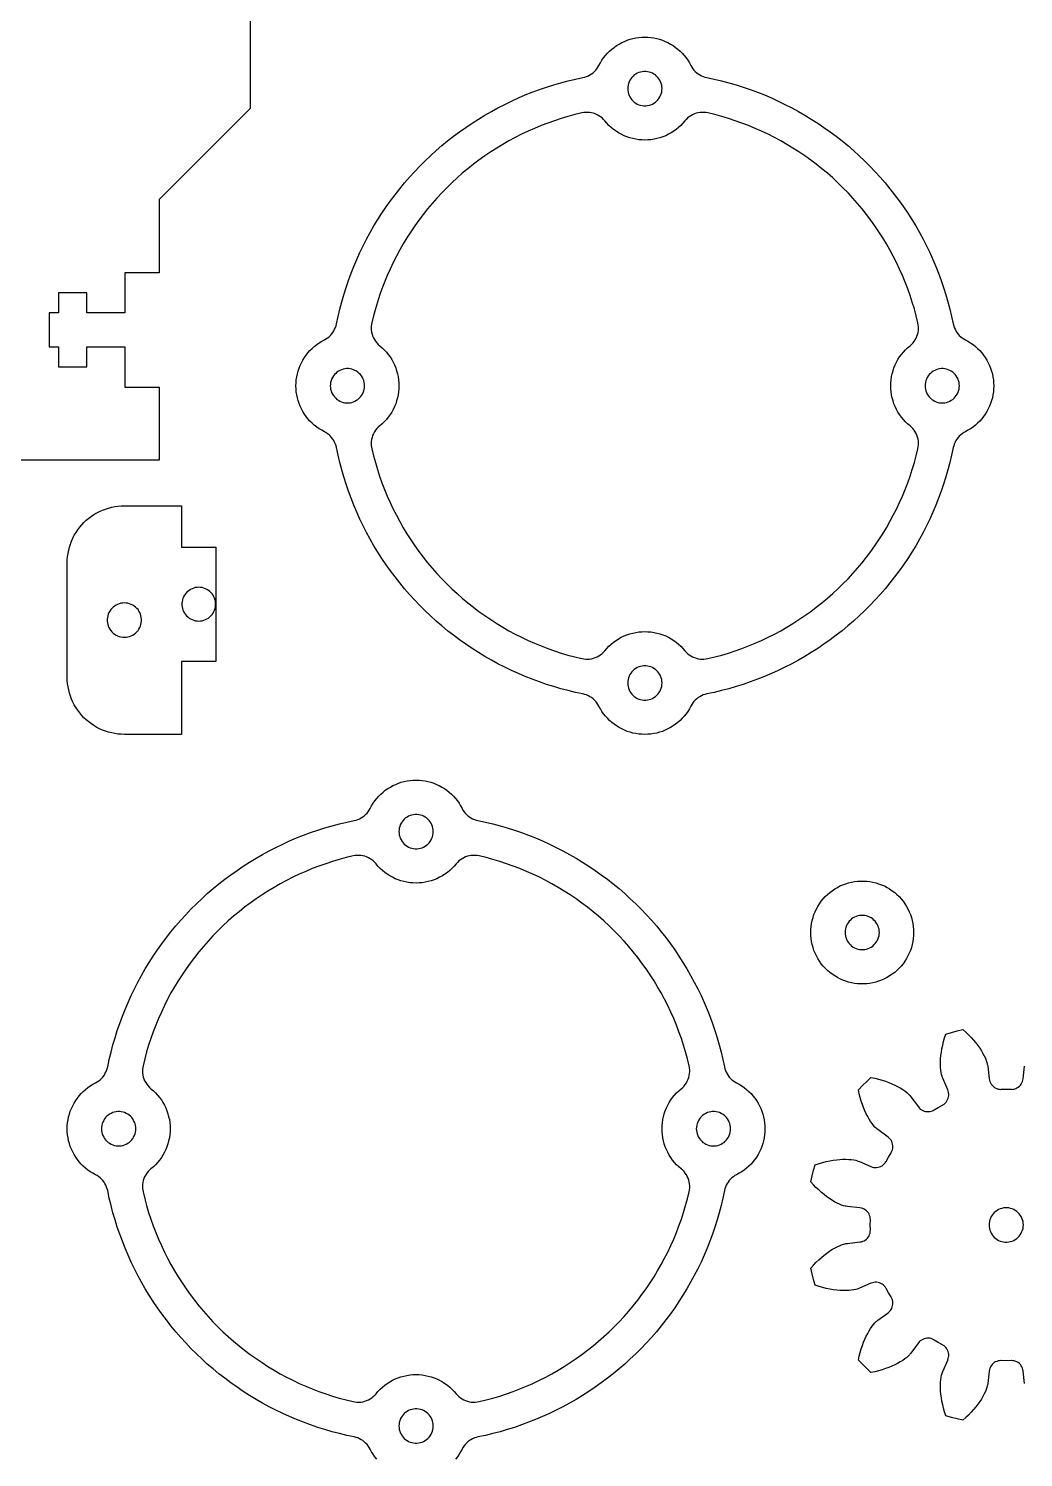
# Model space of a CAD drawing. Header units: millimetres. Extents: x 2 to 391, y 2 to 393.
# Drawn here: x 166.6 to 253.6, y 192.7 to 317.8 of the extents above; entities that cross this region are included whole.
import ezdxf

# ---------------------------------------------------------------- set-up
doc = ezdxf.new("R2010")
doc.units = ezdxf.units.MM
doc.layers.add('CORTE', color=7, linetype='Continuous')

msp = doc.modelspace()

# ---------------------------------------------------------------- linework, layer by layer
at = {"layer": 'CORTE'}
for points in [[(156.25, 350), (171.25, 350), (186, 334.89), (186, 310.75), (178.04, 302.79), (178.04, 296.39), (175.04, 296.39), (175.04, 292.87), (171.73, 292.87), (171.73, 294.62), (169.25, 294.62), (169.25, 292.87), (168.41, 292.87), (168.41, 289.92), (169.25, 289.92), (169.25, 288.17), (171.73, 288.17), (171.73, 289.92), (175.04, 289.92), (175.04, 286.39), (178.04, 286.39), (178.04, 280), (148.04, 280)], [(197.06, 192.6), (196.89, 192.81), (196.74, 193.02), (196.61, 193.25), (196.48, 193.48), (196.4, 193.62), (196.31, 193.76), (196.21, 193.89), (196.09, 194.01), (195.97, 194.12), (195.84, 194.22), (195.7, 194.3), (195.56, 194.38), (195.4, 194.45), (195.25, 194.5), (195.09, 194.54), (194.44, 194.68), (193.8, 194.83), (193.16, 195), (192.53, 195.18), (191.9, 195.38), (191.28, 195.59), (190.66, 195.82), (190.05, 196.06), (189.44, 196.32), (188.84, 196.59), (188.25, 196.88), (187.66, 197.18), (187.08, 197.5), (186.51, 197.82), (185.95, 198.17), (185.39, 198.52), (184.85, 198.89), (184.31, 199.27), (183.78, 199.67), (183.26, 200.07), (182.75, 200.49), (182.25, 200.92), (181.77, 201.37), (181.29, 201.82), (180.82, 202.29), (180.37, 202.77), (179.92, 203.25), (179.49, 203.75), (179.07, 204.26), (178.67, 204.78), (178.27, 205.31), (177.89, 205.85), (177.52, 206.39), (177.17, 206.95), (176.82, 207.51), (176.5, 208.08), (176.18, 208.66), (175.88, 209.25), (175.59, 209.84), (175.32, 210.44), (175.06, 211.05), (174.82, 211.66), (174.59, 212.28), (174.38, 212.9), (174.18, 213.53), (174, 214.16), (173.83, 214.8), (173.68, 215.44), (173.54, 216.09), (173.5, 216.25), (173.45, 216.4), (173.38, 216.56), (173.3, 216.7), (173.22, 216.84), (173.12, 216.97), (173.01, 217.09), (172.89, 217.21), (172.76, 217.31), (172.62, 217.4), (172.48, 217.48), (172.25, 217.61), (172.02, 217.74), (171.81, 217.89), (171.6, 218.06), (171.41, 218.23), (171.22, 218.41), (171.05, 218.61), (170.89, 218.81), (170.74, 219.03), (170.6, 219.25), (170.48, 219.48), (170.37, 219.72), (170.27, 219.96), (170.19, 220.21), (170.12, 220.46), (170.07, 220.72), (170.03, 220.98), (170.01, 221.24), (170, 221.5), (170.01, 221.76), (170.03, 222.02), (170.07, 222.28), (170.12, 222.54), (170.19, 222.79), (170.27, 223.04), (170.37, 223.28), (170.48, 223.52), (170.6, 223.75), (170.74, 223.97), (170.89, 224.19), (171.05, 224.39), (171.22, 224.59), (171.41, 224.77), (171.6, 224.94), (171.81, 225.11), (172.02, 225.26), (172.25, 225.39), (172.48, 225.52), (172.62, 225.6), (172.76, 225.69), (172.89, 225.79), (173.01, 225.91), (173.12, 226.03), (173.22, 226.16), (173.3, 226.3), (173.38, 226.44), (173.45, 226.6), (173.5, 226.75), (173.54, 226.91), (173.68, 227.56), (173.83, 228.2), (174, 228.84), (174.18, 229.47), (174.38, 230.1), (174.59, 230.72), (174.82, 231.34), (175.06, 231.95), (175.32, 232.56), (175.59, 233.16), (175.88, 233.75), (176.18, 234.34), (176.5, 234.92), (176.82, 235.49), (177.17, 236.05), (177.52, 236.61), (177.89, 237.15), (178.27, 237.69), (178.67, 238.22), (179.07, 238.74), (179.49, 239.25), (179.92, 239.75), (180.37, 240.23), (180.82, 240.71), (181.29, 241.18), (181.77, 241.63), (182.25, 242.08), (182.75, 242.51), (183.26, 242.93), (183.78, 243.33), (184.31, 243.73), (184.85, 244.11), (185.39, 244.48), (185.95, 244.83), (186.51, 245.18), (187.08, 245.5), (187.66, 245.82), (188.25, 246.12), (188.84, 246.41), (189.44, 246.68), (190.05, 246.94), (190.66, 247.18), (191.28, 247.41), (191.9, 247.62), (192.53, 247.82), (193.16, 248), (193.8, 248.17), (194.44, 248.32), (195.09, 248.46), (195.25, 248.5), (195.4, 248.55), (195.56, 248.62), (195.7, 248.7), (195.84, 248.78), (195.97, 248.88), (196.09, 248.99), (196.21, 249.11), (196.31, 249.24), (196.4, 249.38), (196.48, 249.52), (196.61, 249.75), (196.74, 249.98), (196.89, 250.19), (197.06, 250.4), (197.23, 250.59), (197.41, 250.78), (197.61, 250.95), (197.81, 251.11), (198.03, 251.26), (198.25, 251.4), (198.48, 251.52), (198.72, 251.63), (198.96, 251.73), (199.21, 251.81), (199.46, 251.88), (199.72, 251.93), (199.98, 251.97), (200.24, 251.99), (200.5, 252), (200.76, 251.99), (201.02, 251.97), (201.28, 251.93), (201.54, 251.88), (201.79, 251.81), (202.04, 251.73), (202.28, 251.63), (202.52, 251.52), (202.75, 251.4), (202.97, 251.26), (203.19, 251.11), (203.39, 250.95), (203.59, 250.78), (203.77, 250.59), (203.94, 250.4), (204.11, 250.19), (204.26, 249.98), (204.39, 249.75), (204.52, 249.52), (204.6, 249.38), (204.69, 249.24), (204.79, 249.11), (204.91, 248.99), (205.03, 248.88), (205.16, 248.78), (205.3, 248.7), (205.44, 248.62), (205.6, 248.55), (205.75, 248.5), (205.91, 248.46), (206.56, 248.32), (207.2, 248.17), (207.84, 248), (208.47, 247.82), (209.1, 247.62), (209.72, 247.41), (210.34, 247.18), (210.95, 246.94), (211.56, 246.68), (212.16, 246.41), (212.75, 246.12), (213.34, 245.82), (213.92, 245.5), (214.49, 245.18), (215.05, 244.83), (215.61, 244.48), (216.15, 244.11), (216.69, 243.73), (217.22, 243.33), (217.74, 242.93), (218.25, 242.51), (218.75, 242.08), (219.23, 241.63), (219.71, 241.18), (220.18, 240.71), (220.63, 240.23), (221.08, 239.75), (221.51, 239.25), (221.93, 238.74), (222.33, 238.22), (222.73, 237.69), (223.11, 237.15), (223.48, 236.61), (223.83, 236.05), (224.18, 235.49), (224.5, 234.92), (224.82, 234.34), (225.12, 233.75), (225.41, 233.16), (225.68, 232.56), (225.94, 231.95), (226.18, 231.34), (226.41, 230.72), (226.62, 230.1), (226.82, 229.47), (227, 228.84), (227.17, 228.2), (227.32, 227.56), (227.46, 226.91), (227.5, 226.75), (227.55, 226.6), (227.62, 226.44), (227.7, 226.3), (227.78, 226.16), (227.88, 226.03), (227.99, 225.91), (228.11, 225.79), (228.24, 225.69), (228.38, 225.6), (228.52, 225.52), (228.75, 225.39), (228.98, 225.26), (229.19, 225.11), (229.4, 224.94), (229.59, 224.77), (229.78, 224.59), (229.95, 224.39), (230.11, 224.19), (230.26, 223.97), (230.4, 223.75), (230.52, 223.52), (230.63, 223.28), (230.73, 223.04), (230.81, 222.79), (230.88, 222.54), (230.93, 222.28), (230.97, 222.02), (230.99, 221.76), (231, 221.5), (230.99, 221.24), (230.97, 220.98), (230.93, 220.72), (230.88, 220.46), (230.81, 220.21), (230.73, 219.96), (230.63, 219.72), (230.52, 219.48), (230.4, 219.25), (230.26, 219.03), (230.11, 218.81), (229.95, 218.61), (229.78, 218.41), (229.59, 218.23), (229.4, 218.06), (229.19, 217.89), (228.98, 217.74), (228.75, 217.61), (228.52, 217.48), (228.38, 217.4), (228.24, 217.31), (228.11, 217.21), (227.99, 217.09), (227.88, 216.97), (227.78, 216.84), (227.7, 216.7), (227.62, 216.56), (227.55, 216.4), (227.5, 216.25), (227.46, 216.09), (227.32, 215.44), (227.17, 214.8), (227, 214.16), (226.82, 213.53), (226.62, 212.9), (226.41, 212.28), (226.18, 211.66), (225.94, 211.05), (225.68, 210.44), (225.41, 209.84), (225.12, 209.25), (224.82, 208.66), (224.5, 208.08), (224.18, 207.51), (223.83, 206.95), (223.48, 206.39), (223.11, 205.85), (222.73, 205.31), (222.33, 204.78), (221.93, 204.26), (221.51, 203.75), (221.08, 203.25), (220.63, 202.77), (220.18, 202.29), (219.71, 201.82), (219.23, 201.37), (218.75, 200.92), (218.25, 200.49), (217.74, 200.07), (217.22, 199.67), (216.69, 199.27), (216.15, 198.89), (215.61, 198.52), (215.05, 198.17), (214.49, 197.82), (213.92, 197.5), (213.34, 197.18), (212.75, 196.88), (212.16, 196.59), (211.56, 196.32), (210.95, 196.06), (210.34, 195.82), (209.72, 195.59), (209.1, 195.38), (208.47, 195.18), (207.84, 195), (207.2, 194.83), (206.56, 194.68), (205.91, 194.54), (205.75, 194.5), (205.6, 194.45), (205.44, 194.38), (205.3, 194.3), (205.16, 194.22), (205.03, 194.12), (204.91, 194.01), (204.79, 193.89), (204.69, 193.76), (204.6, 193.62), (204.52, 193.48), (204.39, 193.25), (204.26, 193.02), (204.11, 192.81), (203.94, 192.6)], [(253.7, 199.21), (253.58, 200.3), (253.55, 200.43), (253.52, 200.55), (253.47, 200.66), (253.4, 200.77), (253.33, 200.87), (253.24, 200.96), (253.14, 201.04), (253.03, 201.1), (252.92, 201.15), (252.8, 201.19), (252.67, 201.21), (252.55, 201.22), (252.51, 201.22), (252.09, 201.21), (251.66, 201.22), (251.63, 201.22), (251.5, 201.21), (251.38, 201.19), (251.26, 201.15), (251.14, 201.1), (251.04, 201.04), (250.94, 200.96), (250.85, 200.87), (250.77, 200.77), (250.71, 200.66), (250.66, 200.55), (250.62, 200.43), (250.6, 200.3), (250.47, 199.21), (250.45, 199.07), (250.44, 199.02), (250.41, 198.87), (250.35, 198.7), (250.27, 198.51), (250.17, 198.3), (250.06, 198.08), (249.93, 197.86), (249.78, 197.63), (249.62, 197.4), (249.44, 197.17), (249.24, 196.93), (249.03, 196.7), (248.8, 196.46), (248.57, 196.23), (248.31, 196), (247.81, 196.12), (247.31, 196.25), (246.81, 196.4), (246.71, 196.73), (246.62, 197.05), (246.54, 197.36), (246.47, 197.67), (246.42, 197.97), (246.38, 198.27), (246.36, 198.55), (246.35, 198.82), (246.34, 199.08), (246.35, 199.32), (246.37, 199.55), (246.4, 199.76), (246.44, 199.94), (246.48, 200.08), (246.5, 200.13), (246.55, 200.26), (246.99, 201.27), (247.03, 201.39), (247.06, 201.51), (247.07, 201.64), (247.07, 201.76), (247.05, 201.89), (247.02, 202.01), (246.97, 202.13), (246.91, 202.24), (246.84, 202.34), (246.75, 202.43), (246.66, 202.51), (246.55, 202.58), (246.52, 202.6), (246.15, 202.8), (245.79, 203.02), (245.76, 203.04), (245.64, 203.1), (245.53, 203.14), (245.4, 203.17), (245.28, 203.18), (245.15, 203.18), (245.03, 203.16), (244.91, 203.13), (244.79, 203.08), (244.68, 203.02), (244.58, 202.94), (244.49, 202.86), (244.41, 202.76), (243.75, 201.88), (243.67, 201.77), (243.63, 201.73), (243.52, 201.62), (243.39, 201.5), (243.22, 201.37), (243.04, 201.24), (242.83, 201.11), (242.6, 200.98), (242.36, 200.86), (242.1, 200.74), (241.83, 200.62), (241.54, 200.52), (241.24, 200.42), (240.93, 200.33), (240.61, 200.25), (240.27, 200.18), (239.9, 200.53), (239.53, 200.9), (239.18, 201.27), (239.25, 201.61), (239.33, 201.93), (239.42, 202.24), (239.52, 202.54), (239.62, 202.83), (239.74, 203.1), (239.86, 203.36), (239.98, 203.6), (240.11, 203.83), (240.24, 204.04), (240.37, 204.22), (240.5, 204.39), (240.62, 204.52), (240.73, 204.63), (240.77, 204.67), (240.88, 204.75), (241.76, 205.41), (241.86, 205.49), (241.94, 205.58), (242.02, 205.68), (242.08, 205.79), (242.13, 205.91), (242.16, 206.03), (242.18, 206.15), (242.18, 206.28), (242.17, 206.4), (242.14, 206.53), (242.1, 206.64), (242.04, 206.76), (242.02, 206.79), (241.8, 207.15), (241.6, 207.52), (241.58, 207.55), (241.51, 207.66), (241.43, 207.75), (241.34, 207.84), (241.24, 207.91), (241.13, 207.97), (241.01, 208.02), (240.89, 208.05), (240.76, 208.07), (240.64, 208.07), (240.51, 208.06), (240.39, 208.03), (240.27, 207.99), (239.26, 207.55), (239.13, 207.5), (239.08, 207.48), (238.94, 207.44), (238.76, 207.4), (238.55, 207.37), (238.32, 207.35), (238.08, 207.34), (237.82, 207.35), (237.55, 207.36), (237.27, 207.38), (236.97, 207.42), (236.67, 207.47), (236.36, 207.54), (236.05, 207.62), (235.73, 207.71), (235.4, 207.81), (235.25, 208.31), (235.12, 208.81), (235, 209.31), (235.23, 209.57), (235.46, 209.8), (235.7, 210.03), (235.93, 210.24), (236.17, 210.44), (236.4, 210.62), (236.63, 210.78), (236.86, 210.93), (237.08, 211.06), (237.3, 211.17), (237.51, 211.27), (237.7, 211.35), (237.87, 211.41), (238.02, 211.44), (238.07, 211.45), (238.21, 211.47), (239.3, 211.6), (239.43, 211.62), (239.55, 211.66), (239.66, 211.71), (239.77, 211.77), (239.87, 211.85), (239.96, 211.94), (240.04, 212.04), (240.1, 212.14), (240.15, 212.26), (240.19, 212.38), (240.21, 212.5), (240.22, 212.63), (240.22, 212.66), (240.21, 213.09), (240.22, 213.51), (240.22, 213.55), (240.21, 213.67), (240.19, 213.8), (240.15, 213.92), (240.1, 214.03), (240.04, 214.14), (239.96, 214.24), (239.87, 214.33), (239.77, 214.4), (239.66, 214.47), (239.55, 214.52), (239.43, 214.55), (239.3, 214.58), (238.21, 214.7), (238.07, 214.72), (238.02, 214.73), (237.87, 214.77), (237.7, 214.83), (237.51, 214.91), (237.3, 215), (237.08, 215.12), (236.86, 215.25), (236.63, 215.4), (236.4, 215.56), (236.17, 215.74), (235.93, 215.94), (235.7, 216.15), (235.46, 216.37), (235.23, 216.61), (235, 216.86), (235.12, 217.37), (235.25, 217.87), (235.4, 218.36), (235.73, 218.47), (236.05, 218.56), (236.36, 218.64), (236.67, 218.7), (236.97, 218.75), (237.27, 218.79), (237.55, 218.82), (237.82, 218.83), (238.08, 218.83), (238.32, 218.82), (238.55, 218.8), (238.76, 218.77), (238.94, 218.74), (239.08, 218.7), (239.13, 218.68), (239.26, 218.63), (240.27, 218.19), (240.39, 218.15), (240.51, 218.12), (240.64, 218.11), (240.76, 218.11), (240.89, 218.13), (241.01, 218.16), (241.13, 218.2), (241.24, 218.26), (241.34, 218.34), (241.43, 218.42), (241.51, 218.52), (241.58, 218.62), (241.6, 218.65), (241.8, 219.03), (242.02, 219.39), (242.04, 219.42), (242.1, 219.53), (242.14, 219.65), (242.17, 219.77), (242.18, 219.9), (242.18, 220.02), (242.16, 220.15), (242.13, 220.27), (242.08, 220.38), (242.02, 220.49), (241.94, 220.6), (241.86, 220.69), (241.76, 220.77), (240.88, 221.43), (240.77, 221.51), (240.73, 221.55), (240.62, 221.65), (240.5, 221.79), (240.37, 221.95), (240.24, 222.14), (240.11, 222.35), (239.98, 222.57), (239.86, 222.81), (239.74, 223.07), (239.62, 223.35), (239.52, 223.63), (239.42, 223.93), (239.33, 224.24), (239.25, 224.57), (239.18, 224.9), (239.53, 225.28), (239.9, 225.64), (240.27, 226), (240.61, 225.93), (240.93, 225.85), (241.24, 225.76), (241.54, 225.66), (241.83, 225.55), (242.1, 225.44), (242.36, 225.32), (242.6, 225.19), (242.83, 225.07), (243.04, 224.94), (243.22, 224.81), (243.39, 224.68), (243.52, 224.56), (243.63, 224.45), (243.67, 224.41), (243.75, 224.3), (244.41, 223.41), (244.49, 223.32), (244.58, 223.23), (244.68, 223.16), (244.79, 223.1), (244.91, 223.05), (245.03, 223.02), (245.15, 223), (245.28, 223), (245.4, 223.01), (245.53, 223.04), (245.64, 223.08), (245.76, 223.13), (245.79, 223.15), (246.15, 223.37), (246.52, 223.58), (246.55, 223.59), (246.66, 223.66), (246.75, 223.75), (246.84, 223.84), (246.91, 223.94), (246.97, 224.05), (247.02, 224.17), (247.05, 224.29), (247.07, 224.41), (247.07, 224.54), (247.06, 224.66), (247.03, 224.78), (246.99, 224.9), (246.55, 225.92), (246.5, 226.04), (246.48, 226.09), (246.44, 226.24), (246.4, 226.42), (246.37, 226.62), (246.35, 226.85), (246.34, 227.1), (246.35, 227.35), (246.36, 227.63), (246.38, 227.91), (246.42, 228.2), (246.47, 228.5), (246.54, 228.81), (246.62, 229.13), (246.71, 229.45), (246.81, 229.77), (247.31, 229.92), (247.81, 230.06), (248.31, 230.18), (248.57, 229.95), (248.8, 229.71), (249.03, 229.48), (249.24, 229.25), (249.44, 229.01), (249.62, 228.78), (249.78, 228.54), (249.93, 228.31), (250.06, 228.09), (250.17, 227.87), (250.27, 227.67), (250.35, 227.48), (250.41, 227.3), (250.44, 227.16), (250.45, 227.1), (250.47, 226.97), (250.6, 225.87), (250.62, 225.75), (250.66, 225.63), (250.71, 225.51), (250.77, 225.4), (250.85, 225.31), (250.94, 225.22), (251.04, 225.14), (251.14, 225.07), (251.26, 225.02), (251.38, 224.98), (251.5, 224.96), (251.63, 224.95), (251.66, 224.96), (252.09, 224.96), (252.51, 224.96), (252.55, 224.95), (252.67, 224.96), (252.8, 224.98), (252.92, 225.02), (253.03, 225.07), (253.14, 225.14), (253.24, 225.22), (253.33, 225.31), (253.4, 225.4), (253.47, 225.51), (253.52, 225.63), (253.55, 225.75), (253.58, 225.87), (253.7, 226.97)]]:
    msp.add_lwpolyline(points, dxfattribs=at)
for points in [[(247.46, 281.09), (247.32, 280.44), (247.17, 279.8), (247, 279.16), (246.82, 278.53), (246.62, 277.9), (246.41, 277.28), (246.18, 276.66), (245.94, 276.05), (245.68, 275.44), (245.41, 274.84), (245.12, 274.25), (244.82, 273.66), (244.5, 273.08), (244.18, 272.51), (243.83, 271.95), (243.48, 271.39), (243.11, 270.85), (242.73, 270.31), (242.33, 269.78), (241.93, 269.26), (241.51, 268.75), (241.08, 268.25), (240.63, 267.77), (240.18, 267.29), (239.71, 266.82), (239.23, 266.37), (238.75, 265.92), (238.25, 265.49), (237.74, 265.07), (237.22, 264.67), (236.69, 264.27), (236.15, 263.89), (235.61, 263.52), (235.05, 263.17), (234.49, 262.82), (233.92, 262.5), (233.34, 262.18), (232.75, 261.88), (232.16, 261.59), (231.56, 261.32), (230.95, 261.06), (230.34, 260.82), (229.72, 260.59), (229.1, 260.38), (228.47, 260.18), (227.84, 260), (227.2, 259.83), (226.56, 259.68), (225.91, 259.54), (225.75, 259.5), (225.6, 259.45), (225.44, 259.38), (225.3, 259.3), (225.16, 259.22), (225.03, 259.12), (224.91, 259.01), (224.79, 258.89), (224.69, 258.76), (224.6, 258.62), (224.52, 258.48), (224.39, 258.25), (224.26, 258.02), (224.11, 257.81), (223.94, 257.6), (223.77, 257.41), (223.59, 257.22), (223.39, 257.05), (223.19, 256.89), (222.97, 256.74), (222.75, 256.6), (222.52, 256.48), (222.28, 256.37), (222.04, 256.27), (221.79, 256.19), (221.54, 256.12), (221.28, 256.07), (221.02, 256.03), (220.76, 256.01), (220.5, 256), (220.24, 256.01), (219.98, 256.03), (219.72, 256.07), (219.46, 256.12), (219.21, 256.19), (218.96, 256.27), (218.72, 256.37), (218.48, 256.48), (218.25, 256.6), (218.03, 256.74), (217.81, 256.89), (217.61, 257.05), (217.41, 257.22), (217.23, 257.41), (217.06, 257.6), (216.89, 257.81), (216.74, 258.02), (216.61, 258.25), (216.48, 258.48), (216.4, 258.62), (216.31, 258.76), (216.21, 258.89), (216.09, 259.01), (215.97, 259.12), (215.84, 259.22), (215.7, 259.3), (215.56, 259.38), (215.4, 259.45), (215.25, 259.5), (215.09, 259.54), (214.44, 259.68), (213.8, 259.83), (213.16, 260), (212.53, 260.18), (211.9, 260.38), (211.28, 260.59), (210.66, 260.82), (210.05, 261.06), (209.44, 261.32), (208.84, 261.59), (208.25, 261.88), (207.66, 262.18), (207.08, 262.5), (206.51, 262.82), (205.95, 263.17), (205.39, 263.52), (204.85, 263.89), (204.31, 264.27), (203.78, 264.67), (203.26, 265.07), (202.75, 265.49), (202.25, 265.92), (201.77, 266.37), (201.29, 266.82), (200.82, 267.29), (200.37, 267.77), (199.92, 268.25), (199.49, 268.75), (199.07, 269.26), (198.67, 269.78), (198.27, 270.31), (197.89, 270.85), (197.52, 271.39), (197.17, 271.95), (196.82, 272.51), (196.5, 273.08), (196.18, 273.66), (195.88, 274.25), (195.59, 274.84), (195.32, 275.44), (195.06, 276.05), (194.82, 276.66), (194.59, 277.28), (194.38, 277.9), (194.18, 278.53), (194, 279.16), (193.83, 279.8), (193.68, 280.44), (193.54, 281.09), (193.5, 281.25), (193.45, 281.4), (193.38, 281.56), (193.3, 281.7), (193.22, 281.84), (193.12, 281.97), (193.01, 282.09), (192.89, 282.21), (192.76, 282.31), (192.62, 282.4), (192.48, 282.48), (192.25, 282.61), (192.02, 282.74), (191.81, 282.89), (191.6, 283.06), (191.41, 283.23), (191.22, 283.41), (191.05, 283.61), (190.89, 283.81), (190.74, 284.03), (190.6, 284.25), (190.48, 284.48), (190.37, 284.72), (190.27, 284.96), (190.19, 285.21), (190.12, 285.46), (190.07, 285.72), (190.03, 285.98), (190.01, 286.24), (190, 286.5), (190.01, 286.76), (190.03, 287.02), (190.07, 287.28), (190.12, 287.54), (190.19, 287.79), (190.27, 288.04), (190.37, 288.28), (190.48, 288.52), (190.6, 288.75), (190.74, 288.97), (190.89, 289.19), (191.05, 289.39), (191.22, 289.59), (191.41, 289.77), (191.6, 289.94), (191.81, 290.11), (192.02, 290.26), (192.25, 290.39), (192.48, 290.52), (192.62, 290.6), (192.76, 290.69), (192.89, 290.79), (193.01, 290.91), (193.12, 291.03), (193.22, 291.16), (193.3, 291.3), (193.38, 291.44), (193.45, 291.6), (193.5, 291.75), (193.54, 291.91), (193.68, 292.56), (193.83, 293.2), (194, 293.84), (194.18, 294.47), (194.38, 295.1), (194.59, 295.72), (194.82, 296.34), (195.06, 296.95), (195.32, 297.56), (195.59, 298.16), (195.88, 298.75), (196.18, 299.34), (196.5, 299.92), (196.82, 300.49), (197.17, 301.05), (197.52, 301.61), (197.89, 302.15), (198.27, 302.69), (198.67, 303.22), (199.07, 303.74), (199.49, 304.25), (199.92, 304.75), (200.37, 305.23), (200.82, 305.71), (201.29, 306.18), (201.77, 306.63), (202.25, 307.08), (202.75, 307.51), (203.26, 307.93), (203.78, 308.33), (204.31, 308.73), (204.85, 309.11), (205.39, 309.48), (205.95, 309.83), (206.51, 310.18), (207.08, 310.5), (207.66, 310.82), (208.25, 311.12), (208.84, 311.41), (209.44, 311.68), (210.05, 311.94), (210.66, 312.18), (211.28, 312.41), (211.9, 312.62), (212.53, 312.82), (213.16, 313), (213.8, 313.17), (214.44, 313.32), (215.09, 313.46), (215.25, 313.5), (215.4, 313.55), (215.56, 313.62), (215.7, 313.7), (215.84, 313.78), (215.97, 313.88), (216.09, 313.99), (216.21, 314.11), (216.31, 314.24), (216.4, 314.38), (216.48, 314.52), (216.61, 314.75), (216.74, 314.98), (216.89, 315.19), (217.06, 315.4), (217.23, 315.59), (217.41, 315.78), (217.61, 315.95), (217.81, 316.11), (218.03, 316.26), (218.25, 316.4), (218.48, 316.52), (218.72, 316.63), (218.96, 316.73), (219.21, 316.81), (219.46, 316.88), (219.72, 316.93), (219.98, 316.97), (220.24, 316.99), (220.5, 317), (220.76, 316.99), (221.02, 316.97), (221.28, 316.93), (221.54, 316.88), (221.79, 316.81), (222.04, 316.73), (222.28, 316.63), (222.52, 316.52), (222.75, 316.4), (222.97, 316.26), (223.19, 316.11), (223.39, 315.95), (223.59, 315.78), (223.77, 315.59), (223.94, 315.4), (224.11, 315.19), (224.26, 314.98), (224.39, 314.75), (224.52, 314.52), (224.6, 314.38), (224.69, 314.24), (224.79, 314.11), (224.91, 313.99), (225.03, 313.88), (225.16, 313.78), (225.3, 313.7), (225.44, 313.62), (225.6, 313.55), (225.75, 313.5), (225.91, 313.46), (226.56, 313.32), (227.2, 313.17), (227.84, 313), (228.47, 312.82), (229.1, 312.62), (229.72, 312.41), (230.34, 312.18), (230.95, 311.94), (231.56, 311.68), (232.16, 311.41), (232.75, 311.12), (233.34, 310.82), (233.92, 310.5), (234.49, 310.18), (235.05, 309.83), (235.61, 309.48), (236.15, 309.11), (236.69, 308.73), (237.22, 308.33), (237.74, 307.93), (238.25, 307.51), (238.75, 307.08), (239.23, 306.63), (239.71, 306.18), (240.18, 305.71), (240.63, 305.23), (241.08, 304.75), (241.51, 304.25), (241.93, 303.74), (242.33, 303.22), (242.73, 302.69), (243.11, 302.15), (243.48, 301.61), (243.83, 301.05), (244.18, 300.49), (244.5, 299.92), (244.82, 299.34), (245.12, 298.75), (245.41, 298.16), (245.68, 297.56), (245.94, 296.95), (246.18, 296.34), (246.41, 295.72), (246.62, 295.1), (246.82, 294.47), (247, 293.84), (247.17, 293.2), (247.32, 292.56), (247.46, 291.91), (247.5, 291.75), (247.55, 291.6), (247.62, 291.44), (247.7, 291.3), (247.78, 291.16), (247.88, 291.03), (247.99, 290.91), (248.11, 290.79), (248.24, 290.69), (248.38, 290.6), (248.52, 290.52), (248.75, 290.39), (248.98, 290.26), (249.19, 290.11), (249.4, 289.94), (249.59, 289.77), (249.78, 289.59), (249.95, 289.39), (250.11, 289.19), (250.26, 288.97), (250.4, 288.75), (250.52, 288.52), (250.63, 288.28), (250.73, 288.04), (250.81, 287.79), (250.88, 287.54), (250.93, 287.28), (250.97, 287.02), (250.99, 286.76), (251, 286.5), (250.99, 286.24), (250.97, 285.98), (250.93, 285.72), (250.88, 285.46), (250.81, 285.21), (250.73, 284.96), (250.63, 284.72), (250.52, 284.48), (250.4, 284.25), (250.26, 284.03), (250.11, 283.81), (249.95, 283.61), (249.78, 283.41), (249.59, 283.23), (249.4, 283.06), (249.19, 282.89), (248.98, 282.74), (248.75, 282.61), (248.52, 282.48), (248.38, 282.4), (248.24, 282.31), (248.11, 282.21), (247.99, 282.09), (247.88, 281.97), (247.78, 281.84), (247.7, 281.7), (247.62, 281.56), (247.55, 281.4), (247.5, 281.25)], [(219, 312.5), (219.01, 312.35), (219.03, 312.2), (219.07, 312.05), (219.12, 311.91), (219.19, 311.77), (219.27, 311.64), (219.36, 311.52), (219.47, 311.41), (219.58, 311.31), (219.71, 311.23), (219.84, 311.15), (219.98, 311.09), (220.12, 311.05), (220.27, 311.02), (220.42, 311), (220.58, 311), (220.73, 311.02), (220.88, 311.05), (221.02, 311.09), (221.16, 311.15), (221.29, 311.23), (221.42, 311.31), (221.53, 311.41), (221.64, 311.52), (221.73, 311.64), (221.81, 311.77), (221.88, 311.91), (221.93, 312.05), (221.97, 312.2), (221.99, 312.35), (222, 312.5), (221.99, 312.65), (221.97, 312.8), (221.93, 312.95), (221.88, 313.09), (221.81, 313.23), (221.73, 313.36), (221.64, 313.48), (221.53, 313.59), (221.42, 313.69), (221.29, 313.77), (221.16, 313.85), (221.02, 313.91), (220.88, 313.95), (220.73, 313.98), (220.58, 314), (220.42, 314), (220.27, 313.98), (220.12, 313.95), (219.98, 313.91), (219.84, 313.85), (219.71, 313.77), (219.58, 313.69), (219.47, 313.59), (219.36, 313.48), (219.27, 313.36), (219.19, 313.23), (219.12, 313.09), (219.07, 312.95), (219.03, 312.8), (219.01, 312.65)], [(242, 286.5), (242.01, 286.77), (242.03, 287.03), (242.07, 287.3), (242.13, 287.56), (242.2, 287.82), (242.28, 288.07), (242.38, 288.32), (242.5, 288.56), (242.63, 288.8), (242.77, 289.02), (242.93, 289.24), (243.1, 289.45), (243.28, 289.64), (243.47, 289.83), (243.68, 290), (243.81, 290.12), (243.93, 290.24), (244.03, 290.38), (244.13, 290.52), (244.21, 290.67), (244.28, 290.83), (244.34, 290.99), (244.38, 291.16), (244.41, 291.33), (244.42, 291.5), (244.42, 291.67), (244.4, 291.84), (244.37, 292.01), (244.22, 292.62), (244.06, 293.22), (243.88, 293.81), (243.69, 294.4), (243.48, 294.99), (243.26, 295.57), (243.02, 296.15), (242.77, 296.71), (242.5, 297.28), (242.22, 297.83), (241.93, 298.38), (241.62, 298.92), (241.3, 299.45), (240.96, 299.97), (240.61, 300.49), (240.25, 301), (239.88, 301.49), (239.49, 301.98), (239.09, 302.46), (238.68, 302.92), (238.26, 303.38), (237.82, 303.82), (237.38, 304.26), (236.92, 304.68), (236.46, 305.09), (235.98, 305.49), (235.49, 305.88), (235, 306.25), (234.49, 306.61), (233.97, 306.96), (233.45, 307.3), (232.92, 307.62), (232.38, 307.93), (231.83, 308.22), (231.28, 308.5), (230.71, 308.77), (230.15, 309.02), (229.57, 309.26), (228.99, 309.48), (228.4, 309.69), (227.81, 309.88), (227.22, 310.06), (226.62, 310.22), (226.01, 310.37), (225.84, 310.4), (225.67, 310.42), (225.5, 310.42), (225.33, 310.41), (225.16, 310.38), (224.99, 310.34), (224.83, 310.28), (224.67, 310.21), (224.52, 310.13), (224.38, 310.03), (224.24, 309.93), (224.12, 309.81), (224, 309.68), (223.83, 309.47), (223.64, 309.28), (223.45, 309.1), (223.24, 308.93), (223.02, 308.77), (222.8, 308.63), (222.56, 308.5), (222.32, 308.38), (222.07, 308.28), (221.82, 308.2), (221.56, 308.13), (221.3, 308.07), (221.03, 308.03), (220.77, 308.01), (220.5, 308), (220.23, 308.01), (219.97, 308.03), (219.7, 308.07), (219.44, 308.13), (219.18, 308.2), (218.93, 308.28), (218.68, 308.38), (218.44, 308.5), (218.2, 308.63), (217.98, 308.77), (217.76, 308.93), (217.55, 309.1), (217.36, 309.28), (217.17, 309.47), (217, 309.68), (216.88, 309.81), (216.76, 309.93), (216.62, 310.03), (216.48, 310.13), (216.33, 310.21), (216.17, 310.28), (216.01, 310.34), (215.84, 310.38), (215.67, 310.41), (215.5, 310.42), (215.33, 310.42), (215.16, 310.4), (214.99, 310.37), (214.38, 310.22), (213.78, 310.06), (213.19, 309.88), (212.6, 309.69), (212.01, 309.48), (211.43, 309.26), (210.85, 309.02), (210.29, 308.77), (209.72, 308.5), (209.17, 308.22), (208.62, 307.93), (208.08, 307.62), (207.55, 307.3), (207.03, 306.96), (206.51, 306.61), (206, 306.25), (205.51, 305.88), (205.02, 305.49), (204.54, 305.09), (204.08, 304.68), (203.62, 304.26), (203.18, 303.82), (202.74, 303.38), (202.32, 302.92), (201.91, 302.46), (201.51, 301.98), (201.12, 301.49), (200.75, 301), (200.39, 300.49), (200.04, 299.97), (199.7, 299.45), (199.38, 298.92), (199.07, 298.38), (198.78, 297.83), (198.5, 297.28), (198.23, 296.71), (197.98, 296.15), (197.74, 295.57), (197.52, 294.99), (197.31, 294.4), (197.12, 293.81), (196.94, 293.22), (196.78, 292.62), (196.63, 292.01), (196.6, 291.86), (196.58, 291.71), (196.58, 291.56), (196.58, 291.38), (196.61, 291.21), (196.65, 291.03), (196.7, 290.86), (196.77, 290.7), (196.86, 290.54), (196.95, 290.39), (197.07, 290.25), (197.19, 290.12), (197.32, 290), (197.53, 289.83), (197.72, 289.64), (197.9, 289.45), (198.07, 289.24), (198.23, 289.02), (198.37, 288.8), (198.5, 288.56), (198.62, 288.32), (198.72, 288.07), (198.8, 287.82), (198.87, 287.56), (198.93, 287.3), (198.97, 287.03), (198.99, 286.77), (199, 286.5), (198.99, 286.23), (198.97, 285.97), (198.93, 285.7), (198.87, 285.44), (198.8, 285.18), (198.72, 284.93), (198.62, 284.68), (198.5, 284.44), (198.37, 284.2), (198.23, 283.98), (198.07, 283.76), (197.9, 283.55), (197.72, 283.36), (197.53, 283.17), (197.32, 283), (197.19, 282.88), (197.07, 282.75), (196.95, 282.61), (196.86, 282.46), (196.77, 282.3), (196.7, 282.14), (196.65, 281.97), (196.61, 281.79), (196.58, 281.62), (196.58, 281.44), (196.58, 281.29), (196.6, 281.14), (196.63, 280.99), (196.78, 280.38), (196.94, 279.78), (197.12, 279.19), (197.31, 278.6), (197.52, 278.01), (197.74, 277.43), (197.98, 276.85), (198.23, 276.29), (198.5, 275.72), (198.78, 275.17), (199.07, 274.62), (199.38, 274.08), (199.7, 273.55), (200.04, 273.03), (200.39, 272.51), (200.75, 272), (201.12, 271.51), (201.51, 271.02), (201.91, 270.54), (202.32, 270.08), (202.74, 269.62), (203.18, 269.18), (203.62, 268.74), (204.08, 268.32), (204.54, 267.91), (205.02, 267.51), (205.51, 267.12), (206, 266.75), (206.51, 266.39), (207.03, 266.04), (207.55, 265.7), (208.08, 265.38), (208.62, 265.07), (209.17, 264.78), (209.72, 264.5), (210.29, 264.23), (210.85, 263.98), (211.43, 263.74), (212.01, 263.52), (212.6, 263.31), (213.19, 263.12), (213.78, 262.94), (214.38, 262.78), (214.99, 262.63), (215.16, 262.6), (215.33, 262.58), (215.5, 262.58), (215.67, 262.59), (215.84, 262.62), (216.01, 262.66), (216.17, 262.72), (216.33, 262.79), (216.48, 262.87), (216.62, 262.97), (216.76, 263.07), (216.88, 263.19), (217, 263.32), (217.17, 263.53), (217.36, 263.72), (217.55, 263.9), (217.76, 264.07), (217.98, 264.23), (218.2, 264.37), (218.44, 264.5), (218.68, 264.62), (218.93, 264.72), (219.18, 264.8), (219.44, 264.87), (219.7, 264.93), (219.97, 264.97), (220.23, 264.99), (220.5, 265), (220.77, 264.99), (221.03, 264.97), (221.3, 264.93), (221.56, 264.87), (221.82, 264.8), (222.07, 264.72), (222.32, 264.62), (222.56, 264.5), (222.8, 264.37), (223.02, 264.23), (223.24, 264.07), (223.45, 263.9), (223.64, 263.72), (223.83, 263.53), (224, 263.32), (224.12, 263.19), (224.24, 263.07), (224.38, 262.97), (224.52, 262.87), (224.67, 262.79), (224.83, 262.72), (224.99, 262.66), (225.16, 262.62), (225.33, 262.59), (225.5, 262.58), (225.67, 262.58), (225.84, 262.6), (226.01, 262.63), (226.62, 262.78), (227.22, 262.94), (227.81, 263.12), (228.4, 263.31), (228.99, 263.52), (229.57, 263.74), (230.15, 263.98), (230.71, 264.23), (231.28, 264.5), (231.83, 264.78), (232.38, 265.07), (232.92, 265.38), (233.45, 265.7), (233.97, 266.04), (234.49, 266.39), (235, 266.75), (235.49, 267.12), (235.98, 267.51), (236.46, 267.91), (236.92, 268.32), (237.38, 268.74), (237.82, 269.18), (238.26, 269.62), (238.68, 270.08), (239.09, 270.54), (239.49, 271.02), (239.88, 271.51), (240.25, 272), (240.61, 272.51), (240.96, 273.03), (241.3, 273.55), (241.62, 274.08), (241.93, 274.62), (242.22, 275.17), (242.5, 275.72), (242.77, 276.29), (243.02, 276.85), (243.26, 277.43), (243.48, 278.01), (243.69, 278.6), (243.88, 279.19), (244.06, 279.78), (244.22, 280.38), (244.37, 280.99), (244.4, 281.16), (244.42, 281.33), (244.42, 281.5), (244.41, 281.67), (244.38, 281.84), (244.34, 282.01), (244.28, 282.17), (244.21, 282.33), (244.13, 282.48), (244.03, 282.62), (243.93, 282.76), (243.81, 282.88), (243.68, 283), (243.47, 283.17), (243.28, 283.36), (243.1, 283.55), (242.93, 283.76), (242.77, 283.98), (242.63, 284.2), (242.5, 284.44), (242.38, 284.68), (242.28, 284.93), (242.2, 285.18), (242.13, 285.44), (242.07, 285.7), (242.03, 285.97), (242.01, 286.23)], [(193, 286.5), (193.01, 286.35), (193.03, 286.2), (193.07, 286.05), (193.12, 285.91), (193.19, 285.77), (193.27, 285.64), (193.36, 285.52), (193.47, 285.41), (193.58, 285.31), (193.71, 285.23), (193.84, 285.15), (193.98, 285.09), (194.12, 285.05), (194.27, 285.02), (194.42, 285), (194.58, 285), (194.73, 285.02), (194.88, 285.05), (195.02, 285.09), (195.16, 285.15), (195.29, 285.23), (195.42, 285.31), (195.53, 285.41), (195.64, 285.52), (195.73, 285.64), (195.81, 285.77), (195.88, 285.91), (195.93, 286.05), (195.97, 286.2), (195.99, 286.35), (196, 286.5), (195.99, 286.65), (195.97, 286.8), (195.93, 286.95), (195.88, 287.09), (195.81, 287.23), (195.73, 287.36), (195.64, 287.48), (195.53, 287.59), (195.42, 287.69), (195.29, 287.77), (195.16, 287.85), (195.02, 287.91), (194.88, 287.95), (194.73, 287.98), (194.58, 288), (194.42, 288), (194.27, 287.98), (194.12, 287.95), (193.98, 287.91), (193.84, 287.85), (193.71, 287.77), (193.58, 287.69), (193.47, 287.59), (193.36, 287.48), (193.27, 287.36), (193.19, 287.23), (193.12, 287.09), (193.07, 286.95), (193.03, 286.8), (193.01, 286.65)], [(245, 286.5), (245.01, 286.35), (245.03, 286.2), (245.07, 286.05), (245.12, 285.91), (245.19, 285.77), (245.27, 285.64), (245.36, 285.52), (245.47, 285.41), (245.58, 285.31), (245.71, 285.23), (245.84, 285.15), (245.98, 285.09), (246.12, 285.05), (246.27, 285.02), (246.42, 285), (246.58, 285), (246.73, 285.02), (246.88, 285.05), (247.02, 285.09), (247.16, 285.15), (247.29, 285.23), (247.42, 285.31), (247.53, 285.41), (247.64, 285.52), (247.73, 285.64), (247.81, 285.77), (247.88, 285.91), (247.93, 286.05), (247.97, 286.2), (247.99, 286.35), (248, 286.5), (247.99, 286.65), (247.97, 286.8), (247.93, 286.95), (247.88, 287.09), (247.81, 287.23), (247.73, 287.36), (247.64, 287.48), (247.53, 287.59), (247.42, 287.69), (247.29, 287.77), (247.16, 287.85), (247.02, 287.91), (246.88, 287.95), (246.73, 287.98), (246.58, 288), (246.42, 288), (246.27, 287.98), (246.12, 287.95), (245.98, 287.91), (245.84, 287.85), (245.71, 287.77), (245.58, 287.69), (245.47, 287.59), (245.36, 287.48), (245.27, 287.36), (245.19, 287.23), (245.12, 287.09), (245.07, 286.95), (245.03, 286.8), (245.01, 286.65)], [(180, 256), (175, 256), (174.72, 256.01), (174.44, 256.03), (174.16, 256.07), (173.89, 256.13), (173.62, 256.2), (173.35, 256.28), (173.09, 256.38), (172.83, 256.5), (172.58, 256.62), (172.34, 256.77), (172.11, 256.92), (171.88, 257.09), (171.67, 257.27), (171.46, 257.46), (171.27, 257.67), (171.09, 257.88), (170.92, 258.11), (170.77, 258.34), (170.62, 258.58), (170.5, 258.83), (170.38, 259.09), (170.28, 259.35), (170.2, 259.62), (170.13, 259.89), (170.07, 260.16), (170.03, 260.44), (170.01, 260.72), (170, 261), (170, 271), (170.01, 271.28), (170.03, 271.56), (170.07, 271.84), (170.13, 272.11), (170.2, 272.38), (170.28, 272.65), (170.38, 272.91), (170.5, 273.17), (170.62, 273.42), (170.77, 273.66), (170.92, 273.89), (171.09, 274.12), (171.27, 274.33), (171.46, 274.54), (171.67, 274.73), (171.88, 274.91), (172.11, 275.08), (172.34, 275.23), (172.58, 275.38), (172.83, 275.5), (173.09, 275.62), (173.35, 275.72), (173.62, 275.8), (173.89, 275.87), (174.16, 275.93), (174.44, 275.97), (174.72, 275.99), (175, 276), (180, 276), (180, 272.39), (183, 272.39), (183, 262.39), (180, 262.39)], [(181.5, 265.92), (181.65, 265.93), (181.8, 265.95), (181.94, 265.99), (182.08, 266.04), (182.21, 266.11), (182.34, 266.18), (182.46, 266.28), (182.57, 266.38), (182.66, 266.49), (182.75, 266.61), (182.82, 266.74), (182.88, 266.88), (182.93, 267.02), (182.96, 267.17), (182.97, 267.32), (182.97, 267.47), (182.96, 267.62), (182.93, 267.76), (182.88, 267.91), (182.82, 268.04), (182.75, 268.17), (182.66, 268.3), (182.57, 268.41), (182.46, 268.51), (182.34, 268.6), (182.21, 268.68), (182.08, 268.75), (181.94, 268.8), (181.8, 268.84), (181.65, 268.86), (181.5, 268.87), (181.35, 268.86), (181.2, 268.84), (181.06, 268.8), (180.92, 268.75), (180.79, 268.68), (180.66, 268.6), (180.54, 268.51), (180.43, 268.41), (180.34, 268.3), (180.25, 268.17), (180.18, 268.04), (180.12, 267.91), (180.07, 267.76), (180.04, 267.62), (180.03, 267.47), (180.03, 267.32), (180.04, 267.17), (180.07, 267.02), (180.12, 266.88), (180.18, 266.74), (180.25, 266.61), (180.34, 266.49), (180.43, 266.38), (180.54, 266.28), (180.66, 266.18), (180.79, 266.11), (180.92, 266.04), (181.06, 265.99), (181.2, 265.95), (181.35, 265.93)], [(175, 264.5), (175.15, 264.51), (175.3, 264.53), (175.45, 264.57), (175.59, 264.62), (175.73, 264.69), (175.86, 264.77), (175.98, 264.86), (176.09, 264.97), (176.19, 265.08), (176.27, 265.21), (176.35, 265.34), (176.41, 265.48), (176.45, 265.62), (176.48, 265.77), (176.5, 265.92), (176.5, 266.08), (176.48, 266.23), (176.45, 266.38), (176.41, 266.52), (176.35, 266.66), (176.27, 266.79), (176.19, 266.92), (176.09, 267.03), (175.98, 267.14), (175.86, 267.23), (175.73, 267.31), (175.59, 267.38), (175.45, 267.43), (175.3, 267.47), (175.15, 267.49), (175, 267.5), (174.85, 267.49), (174.7, 267.47), (174.55, 267.43), (174.41, 267.38), (174.27, 267.31), (174.14, 267.23), (174.02, 267.14), (173.91, 267.03), (173.81, 266.92), (173.73, 266.79), (173.65, 266.66), (173.59, 266.52), (173.55, 266.38), (173.52, 266.23), (173.5, 266.08), (173.5, 265.92), (173.52, 265.77), (173.55, 265.62), (173.59, 265.48), (173.65, 265.34), (173.73, 265.21), (173.81, 265.08), (173.91, 264.97), (174.02, 264.86), (174.14, 264.77), (174.27, 264.69), (174.41, 264.62), (174.55, 264.57), (174.7, 264.53), (174.85, 264.51)], [(219, 260.5), (219.01, 260.35), (219.03, 260.2), (219.07, 260.05), (219.12, 259.91), (219.19, 259.77), (219.27, 259.64), (219.36, 259.52), (219.47, 259.41), (219.58, 259.31), (219.71, 259.23), (219.84, 259.15), (219.98, 259.09), (220.12, 259.05), (220.27, 259.02), (220.42, 259), (220.58, 259), (220.73, 259.02), (220.88, 259.05), (221.02, 259.09), (221.16, 259.15), (221.29, 259.23), (221.42, 259.31), (221.53, 259.41), (221.64, 259.52), (221.73, 259.64), (221.81, 259.77), (221.88, 259.91), (221.93, 260.05), (221.97, 260.2), (221.99, 260.35), (222, 260.5), (221.99, 260.65), (221.97, 260.8), (221.93, 260.95), (221.88, 261.09), (221.81, 261.23), (221.73, 261.36), (221.64, 261.48), (221.53, 261.59), (221.42, 261.69), (221.29, 261.77), (221.16, 261.85), (221.02, 261.91), (220.88, 261.95), (220.73, 261.98), (220.58, 262), (220.42, 262), (220.27, 261.98), (220.12, 261.95), (219.98, 261.91), (219.84, 261.85), (219.71, 261.77), (219.58, 261.69), (219.47, 261.59), (219.36, 261.48), (219.27, 261.36), (219.19, 261.23), (219.12, 261.09), (219.07, 260.95), (219.03, 260.8), (219.01, 260.65)], [(199, 247.5), (199.01, 247.35), (199.03, 247.2), (199.07, 247.05), (199.12, 246.91), (199.19, 246.77), (199.27, 246.64), (199.36, 246.52), (199.47, 246.41), (199.58, 246.31), (199.71, 246.23), (199.84, 246.15), (199.98, 246.09), (200.12, 246.05), (200.27, 246.02), (200.42, 246), (200.58, 246), (200.73, 246.02), (200.88, 246.05), (201.02, 246.09), (201.16, 246.15), (201.29, 246.23), (201.42, 246.31), (201.53, 246.41), (201.64, 246.52), (201.73, 246.64), (201.81, 246.77), (201.88, 246.91), (201.93, 247.05), (201.97, 247.2), (201.99, 247.35), (202, 247.5), (201.99, 247.65), (201.97, 247.8), (201.93, 247.95), (201.88, 248.09), (201.81, 248.23), (201.73, 248.36), (201.64, 248.48), (201.53, 248.59), (201.42, 248.69), (201.29, 248.77), (201.16, 248.85), (201.02, 248.91), (200.88, 248.95), (200.73, 248.98), (200.58, 249), (200.42, 249), (200.27, 248.98), (200.12, 248.95), (199.98, 248.91), (199.84, 248.85), (199.71, 248.77), (199.58, 248.69), (199.47, 248.59), (199.36, 248.48), (199.27, 248.36), (199.19, 248.23), (199.12, 248.09), (199.07, 247.95), (199.03, 247.8), (199.01, 247.65)], [(222, 221.5), (222.01, 221.77), (222.03, 222.03), (222.07, 222.3), (222.13, 222.56), (222.2, 222.82), (222.28, 223.07), (222.38, 223.32), (222.5, 223.56), (222.63, 223.8), (222.77, 224.02), (222.93, 224.24), (223.1, 224.45), (223.28, 224.64), (223.47, 224.83), (223.68, 225), (223.81, 225.12), (223.93, 225.24), (224.03, 225.38), (224.13, 225.52), (224.21, 225.67), (224.28, 225.83), (224.34, 225.99), (224.38, 226.16), (224.41, 226.33), (224.42, 226.5), (224.42, 226.67), (224.4, 226.84), (224.37, 227.01), (224.22, 227.62), (224.06, 228.22), (223.88, 228.81), (223.69, 229.4), (223.48, 229.99), (223.26, 230.57), (223.02, 231.15), (222.77, 231.71), (222.5, 232.28), (222.22, 232.83), (221.93, 233.38), (221.62, 233.92), (221.3, 234.45), (220.96, 234.97), (220.61, 235.49), (220.25, 236), (219.88, 236.49), (219.49, 236.98), (219.09, 237.46), (218.68, 237.92), (218.26, 238.38), (217.82, 238.82), (217.38, 239.26), (216.92, 239.68), (216.46, 240.09), (215.98, 240.49), (215.49, 240.88), (215, 241.25), (214.49, 241.61), (213.97, 241.96), (213.45, 242.3), (212.92, 242.62), (212.38, 242.93), (211.83, 243.22), (211.28, 243.5), (210.71, 243.77), (210.15, 244.02), (209.57, 244.26), (208.99, 244.48), (208.4, 244.69), (207.81, 244.88), (207.22, 245.06), (206.62, 245.22), (206.01, 245.37), (205.84, 245.4), (205.67, 245.42), (205.5, 245.42), (205.33, 245.41), (205.16, 245.38), (204.99, 245.34), (204.83, 245.28), (204.67, 245.21), (204.52, 245.13), (204.38, 245.03), (204.24, 244.93), (204.12, 244.81), (204, 244.68), (203.83, 244.47), (203.64, 244.28), (203.45, 244.1), (203.24, 243.93), (203.02, 243.77), (202.8, 243.63), (202.56, 243.5), (202.32, 243.38), (202.07, 243.28), (201.82, 243.2), (201.56, 243.13), (201.3, 243.07), (201.03, 243.03), (200.77, 243.01), (200.5, 243), (200.23, 243.01), (199.97, 243.03), (199.7, 243.07), (199.44, 243.13), (199.18, 243.2), (198.93, 243.28), (198.68, 243.38), (198.44, 243.5), (198.2, 243.63), (197.98, 243.77), (197.76, 243.93), (197.55, 244.1), (197.36, 244.28), (197.17, 244.47), (197, 244.68), (196.88, 244.81), (196.76, 244.93), (196.62, 245.03), (196.48, 245.13), (196.33, 245.21), (196.17, 245.28), (196.01, 245.34), (195.84, 245.38), (195.67, 245.41), (195.5, 245.42), (195.33, 245.42), (195.16, 245.4), (194.99, 245.37), (194.38, 245.22), (193.78, 245.06), (193.19, 244.88), (192.6, 244.69), (192.01, 244.48), (191.43, 244.26), (190.85, 244.02), (190.29, 243.77), (189.72, 243.5), (189.17, 243.22), (188.62, 242.93), (188.08, 242.62), (187.55, 242.3), (187.03, 241.96), (186.51, 241.61), (186, 241.25), (185.51, 240.88), (185.02, 240.49), (184.54, 240.09), (184.08, 239.68), (183.62, 239.26), (183.18, 238.82), (182.74, 238.38), (182.32, 237.92), (181.91, 237.46), (181.51, 236.98), (181.12, 236.49), (180.75, 236), (180.39, 235.49), (180.04, 234.97), (179.7, 234.45), (179.38, 233.92), (179.07, 233.38), (178.78, 232.83), (178.5, 232.28), (178.23, 231.71), (177.98, 231.15), (177.74, 230.57), (177.52, 229.99), (177.31, 229.4), (177.12, 228.81), (176.94, 228.22), (176.78, 227.62), (176.63, 227.01), (176.6, 226.86), (176.58, 226.71), (176.58, 226.56), (176.58, 226.38), (176.61, 226.21), (176.65, 226.03), (176.7, 225.86), (176.77, 225.7), (176.86, 225.54), (176.95, 225.39), (177.07, 225.25), (177.19, 225.12), (177.32, 225), (177.53, 224.83), (177.72, 224.64), (177.9, 224.45), (178.07, 224.24), (178.23, 224.02), (178.37, 223.8), (178.5, 223.56), (178.62, 223.32), (178.72, 223.07), (178.8, 222.82), (178.87, 222.56), (178.93, 222.3), (178.97, 222.03), (178.99, 221.77), (179, 221.5), (178.99, 221.23), (178.97, 220.97), (178.93, 220.7), (178.87, 220.44), (178.8, 220.18), (178.72, 219.93), (178.62, 219.68), (178.5, 219.44), (178.37, 219.2), (178.23, 218.98), (178.07, 218.76), (177.9, 218.55), (177.72, 218.36), (177.53, 218.17), (177.32, 218), (177.19, 217.88), (177.07, 217.75), (176.95, 217.61), (176.86, 217.46), (176.77, 217.3), (176.7, 217.14), (176.65, 216.97), (176.61, 216.79), (176.58, 216.62), (176.58, 216.44), (176.58, 216.29), (176.6, 216.14), (176.63, 215.99), (176.78, 215.38), (176.94, 214.78), (177.12, 214.19), (177.31, 213.6), (177.52, 213.01), (177.74, 212.43), (177.98, 211.85), (178.23, 211.29), (178.5, 210.72), (178.78, 210.17), (179.07, 209.62), (179.38, 209.08), (179.7, 208.55), (180.04, 208.03), (180.39, 207.51), (180.75, 207), (181.12, 206.51), (181.51, 206.02), (181.91, 205.54), (182.32, 205.08), (182.74, 204.62), (183.18, 204.18), (183.62, 203.74), (184.08, 203.32), (184.54, 202.91), (185.02, 202.51), (185.51, 202.12), (186, 201.75), (186.51, 201.39), (187.03, 201.04), (187.55, 200.7), (188.08, 200.38), (188.62, 200.07), (189.17, 199.78), (189.72, 199.5), (190.29, 199.23), (190.85, 198.98), (191.43, 198.74), (192.01, 198.52), (192.6, 198.31), (193.19, 198.12), (193.78, 197.94), (194.38, 197.78), (194.99, 197.63), (195.16, 197.6), (195.33, 197.58), (195.5, 197.58), (195.67, 197.59), (195.84, 197.62), (196.01, 197.66), (196.17, 197.72), (196.33, 197.79), (196.48, 197.87), (196.62, 197.97), (196.76, 198.07), (196.88, 198.19), (197, 198.32), (197.17, 198.53), (197.36, 198.72), (197.55, 198.9), (197.76, 199.07), (197.98, 199.23), (198.2, 199.37), (198.44, 199.5), (198.68, 199.62), (198.93, 199.72), (199.18, 199.8), (199.44, 199.87), (199.7, 199.93), (199.97, 199.97), (200.23, 199.99), (200.5, 200), (200.77, 199.99), (201.03, 199.97), (201.3, 199.93), (201.56, 199.87), (201.82, 199.8), (202.07, 199.72), (202.32, 199.62), (202.56, 199.5), (202.8, 199.37), (203.02, 199.23), (203.24, 199.07), (203.45, 198.9), (203.64, 198.72), (203.83, 198.53), (204, 198.32), (204.12, 198.19), (204.24, 198.07), (204.38, 197.97), (204.52, 197.87), (204.67, 197.79), (204.83, 197.72), (204.99, 197.66), (205.16, 197.62), (205.33, 197.59), (205.5, 197.58), (205.67, 197.58), (205.84, 197.6), (206.01, 197.63), (206.62, 197.78), (207.22, 197.94), (207.81, 198.12), (208.4, 198.31), (208.99, 198.52), (209.57, 198.74), (210.15, 198.98), (210.71, 199.23), (211.28, 199.5), (211.83, 199.78), (212.38, 200.07), (212.92, 200.38), (213.45, 200.7), (213.97, 201.04), (214.49, 201.39), (215, 201.75), (215.49, 202.12), (215.98, 202.51), (216.46, 202.91), (216.92, 203.32), (217.38, 203.74), (217.82, 204.18), (218.26, 204.62), (218.68, 205.08), (219.09, 205.54), (219.49, 206.02), (219.88, 206.51), (220.25, 207), (220.61, 207.51), (220.96, 208.03), (221.3, 208.55), (221.62, 209.08), (221.93, 209.62), (222.22, 210.17), (222.5, 210.72), (222.77, 211.29), (223.02, 211.85), (223.26, 212.43), (223.48, 213.01), (223.69, 213.6), (223.88, 214.19), (224.06, 214.78), (224.22, 215.38), (224.37, 215.99), (224.4, 216.16), (224.42, 216.33), (224.42, 216.5), (224.41, 216.67), (224.38, 216.84), (224.34, 217.01), (224.28, 217.17), (224.21, 217.33), (224.13, 217.48), (224.03, 217.62), (223.93, 217.76), (223.81, 217.88), (223.68, 218), (223.47, 218.17), (223.28, 218.36), (223.1, 218.55), (222.93, 218.76), (222.77, 218.98), (222.63, 219.2), (222.5, 219.44), (222.38, 219.68), (222.28, 219.93), (222.2, 220.18), (222.13, 220.44), (222.07, 220.7), (222.03, 220.97), (222.01, 221.23)], [(244, 238.67), (243.99, 238.41), (243.97, 238.14), (243.93, 237.88), (243.87, 237.62), (243.8, 237.36), (243.72, 237.11), (243.62, 236.86), (243.5, 236.62), (243.37, 236.39), (243.23, 236.16), (243.08, 235.94), (242.91, 235.74), (242.73, 235.54), (242.54, 235.35), (242.34, 235.18), (242.12, 235.02), (241.9, 234.87), (241.67, 234.73), (241.44, 234.61), (241.19, 234.5), (240.94, 234.41), (240.69, 234.33), (240.43, 234.27), (240.16, 234.22), (239.9, 234.19), (239.63, 234.18), (239.37, 234.18), (239.1, 234.19), (238.84, 234.22), (238.57, 234.27), (238.31, 234.33), (238.06, 234.41), (237.81, 234.5), (237.56, 234.61), (237.33, 234.73), (237.1, 234.87), (236.88, 235.02), (236.66, 235.18), (236.46, 235.35), (236.27, 235.54), (236.09, 235.74), (235.92, 235.94), (235.77, 236.16), (235.63, 236.39), (235.5, 236.62), (235.38, 236.86), (235.28, 237.11), (235.2, 237.36), (235.13, 237.62), (235.07, 237.88), (235.03, 238.14), (235.01, 238.41), (235, 238.67), (235.01, 238.94), (235.03, 239.21), (235.07, 239.47), (235.13, 239.73), (235.2, 239.99), (235.28, 240.24), (235.38, 240.49), (235.5, 240.73), (235.63, 240.96), (235.77, 241.19), (235.92, 241.4), (236.09, 241.61), (236.27, 241.81), (236.46, 241.99), (236.66, 242.17), (236.88, 242.33), (237.1, 242.48), (237.33, 242.61), (237.56, 242.74), (237.81, 242.84), (238.06, 242.94), (238.31, 243.01), (238.57, 243.08), (238.84, 243.12), (239.1, 243.16), (239.37, 243.17), (239.63, 243.17), (239.9, 243.16), (240.16, 243.12), (240.43, 243.08), (240.69, 243.01), (240.94, 242.94), (241.19, 242.84), (241.44, 242.74), (241.67, 242.61), (241.9, 242.48), (242.12, 242.33), (242.34, 242.17), (242.54, 241.99), (242.73, 241.81), (242.91, 241.61), (243.08, 241.4), (243.23, 241.19), (243.37, 240.96), (243.5, 240.73), (243.62, 240.49), (243.72, 240.24), (243.8, 239.99), (243.87, 239.73), (243.93, 239.47), (243.97, 239.21), (243.99, 238.94)], [(238, 238.67), (238.01, 238.52), (238.03, 238.37), (238.07, 238.22), (238.12, 238.08), (238.19, 237.95), (238.27, 237.82), (238.36, 237.7), (238.47, 237.59), (238.58, 237.49), (238.71, 237.4), (238.84, 237.33), (238.98, 237.27), (239.12, 237.22), (239.27, 237.19), (239.42, 237.18), (239.58, 237.18), (239.73, 237.19), (239.88, 237.22), (240.02, 237.27), (240.16, 237.33), (240.29, 237.4), (240.42, 237.49), (240.53, 237.59), (240.64, 237.7), (240.73, 237.82), (240.81, 237.95), (240.88, 238.08), (240.93, 238.22), (240.97, 238.37), (240.99, 238.52), (241, 238.67), (240.99, 238.83), (240.97, 238.98), (240.93, 239.12), (240.88, 239.27), (240.81, 239.4), (240.73, 239.53), (240.64, 239.65), (240.53, 239.76), (240.42, 239.86), (240.29, 239.95), (240.16, 240.02), (240.02, 240.08), (239.88, 240.13), (239.73, 240.16), (239.58, 240.17), (239.42, 240.17), (239.27, 240.16), (239.12, 240.13), (238.98, 240.08), (238.84, 240.02), (238.71, 239.95), (238.58, 239.86), (238.47, 239.76), (238.36, 239.65), (238.27, 239.53), (238.19, 239.4), (238.12, 239.27), (238.07, 239.12), (238.03, 238.98), (238.01, 238.83)], [(173, 221.5), (173.01, 221.35), (173.03, 221.2), (173.07, 221.05), (173.12, 220.91), (173.19, 220.77), (173.27, 220.64), (173.36, 220.52), (173.47, 220.41), (173.58, 220.31), (173.71, 220.23), (173.84, 220.15), (173.98, 220.09), (174.12, 220.05), (174.27, 220.02), (174.42, 220), (174.58, 220), (174.73, 220.02), (174.88, 220.05), (175.02, 220.09), (175.16, 220.15), (175.29, 220.23), (175.42, 220.31), (175.53, 220.41), (175.64, 220.52), (175.73, 220.64), (175.81, 220.77), (175.88, 220.91), (175.93, 221.05), (175.97, 221.2), (175.99, 221.35), (176, 221.5), (175.99, 221.65), (175.97, 221.8), (175.93, 221.95), (175.88, 222.09), (175.81, 222.23), (175.73, 222.36), (175.64, 222.48), (175.53, 222.59), (175.42, 222.69), (175.29, 222.77), (175.16, 222.85), (175.02, 222.91), (174.88, 222.95), (174.73, 222.98), (174.58, 223), (174.42, 223), (174.27, 222.98), (174.12, 222.95), (173.98, 222.91), (173.84, 222.85), (173.71, 222.77), (173.58, 222.69), (173.47, 222.59), (173.36, 222.48), (173.27, 222.36), (173.19, 222.23), (173.12, 222.09), (173.07, 221.95), (173.03, 221.8), (173.01, 221.65)], [(225, 221.5), (225.01, 221.35), (225.03, 221.2), (225.07, 221.05), (225.12, 220.91), (225.19, 220.77), (225.27, 220.64), (225.36, 220.52), (225.47, 220.41), (225.58, 220.31), (225.71, 220.23), (225.84, 220.15), (225.98, 220.09), (226.12, 220.05), (226.27, 220.02), (226.42, 220), (226.58, 220), (226.73, 220.02), (226.88, 220.05), (227.02, 220.09), (227.16, 220.15), (227.29, 220.23), (227.42, 220.31), (227.53, 220.41), (227.64, 220.52), (227.73, 220.64), (227.81, 220.77), (227.88, 220.91), (227.93, 221.05), (227.97, 221.2), (227.99, 221.35), (228, 221.5), (227.99, 221.65), (227.97, 221.8), (227.93, 221.95), (227.88, 222.09), (227.81, 222.23), (227.73, 222.36), (227.64, 222.48), (227.53, 222.59), (227.42, 222.69), (227.29, 222.77), (227.16, 222.85), (227.02, 222.91), (226.88, 222.95), (226.73, 222.98), (226.58, 223), (226.42, 223), (226.27, 222.98), (226.12, 222.95), (225.98, 222.91), (225.84, 222.85), (225.71, 222.77), (225.58, 222.69), (225.47, 222.59), (225.36, 222.48), (225.27, 222.36), (225.19, 222.23), (225.12, 222.09), (225.07, 221.95), (225.03, 221.8), (225.01, 221.65)], [(250.59, 213.09), (250.6, 212.94), (250.62, 212.79), (250.66, 212.64), (250.71, 212.5), (250.78, 212.36), (250.86, 212.23), (250.95, 212.11), (251.05, 212), (251.17, 211.9), (251.29, 211.81), (251.43, 211.74), (251.57, 211.68), (251.71, 211.64), (251.86, 211.61), (252.01, 211.59), (252.16, 211.59), (252.31, 211.61), (252.46, 211.64), (252.61, 211.68), (252.75, 211.74), (252.88, 211.81), (253.01, 211.9), (253.12, 212), (253.23, 212.11), (253.32, 212.23), (253.4, 212.36), (253.47, 212.5), (253.52, 212.64), (253.56, 212.79), (253.58, 212.94), (253.59, 213.09), (253.58, 213.24), (253.56, 213.39), (253.52, 213.54), (253.47, 213.68), (253.4, 213.82), (253.32, 213.94), (253.23, 214.06), (253.12, 214.18), (253.01, 214.27), (252.88, 214.36), (252.75, 214.43), (252.61, 214.49), (252.46, 214.54), (252.31, 214.57), (252.16, 214.59), (252.01, 214.59), (251.86, 214.57), (251.71, 214.54), (251.57, 214.49), (251.43, 214.43), (251.29, 214.36), (251.17, 214.27), (251.05, 214.18), (250.95, 214.06), (250.86, 213.94), (250.78, 213.82), (250.71, 213.68), (250.66, 213.54), (250.62, 213.39), (250.6, 213.24)], [(199, 195.5), (199.01, 195.35), (199.03, 195.2), (199.07, 195.05), (199.12, 194.91), (199.19, 194.77), (199.27, 194.64), (199.36, 194.52), (199.47, 194.41), (199.58, 194.31), (199.71, 194.23), (199.84, 194.15), (199.98, 194.09), (200.12, 194.05), (200.27, 194.02), (200.42, 194), (200.58, 194), (200.73, 194.02), (200.88, 194.05), (201.02, 194.09), (201.16, 194.15), (201.29, 194.23), (201.42, 194.31), (201.53, 194.41), (201.64, 194.52), (201.73, 194.64), (201.81, 194.77), (201.88, 194.91), (201.93, 195.05), (201.97, 195.2), (201.99, 195.35), (202, 195.5), (201.99, 195.65), (201.97, 195.8), (201.93, 195.95), (201.88, 196.09), (201.81, 196.23), (201.73, 196.36), (201.64, 196.48), (201.53, 196.59), (201.42, 196.69), (201.29, 196.77), (201.16, 196.85), (201.02, 196.91), (200.88, 196.95), (200.73, 196.98), (200.58, 197), (200.42, 197), (200.27, 196.98), (200.12, 196.95), (199.98, 196.91), (199.84, 196.85), (199.71, 196.77), (199.58, 196.69), (199.47, 196.59), (199.36, 196.48), (199.27, 196.36), (199.19, 196.23), (199.12, 196.09), (199.07, 195.95), (199.03, 195.8), (199.01, 195.65)]]:
    msp.add_lwpolyline(points, close=True, dxfattribs=at)

doc.saveas('drawing.dxf')
